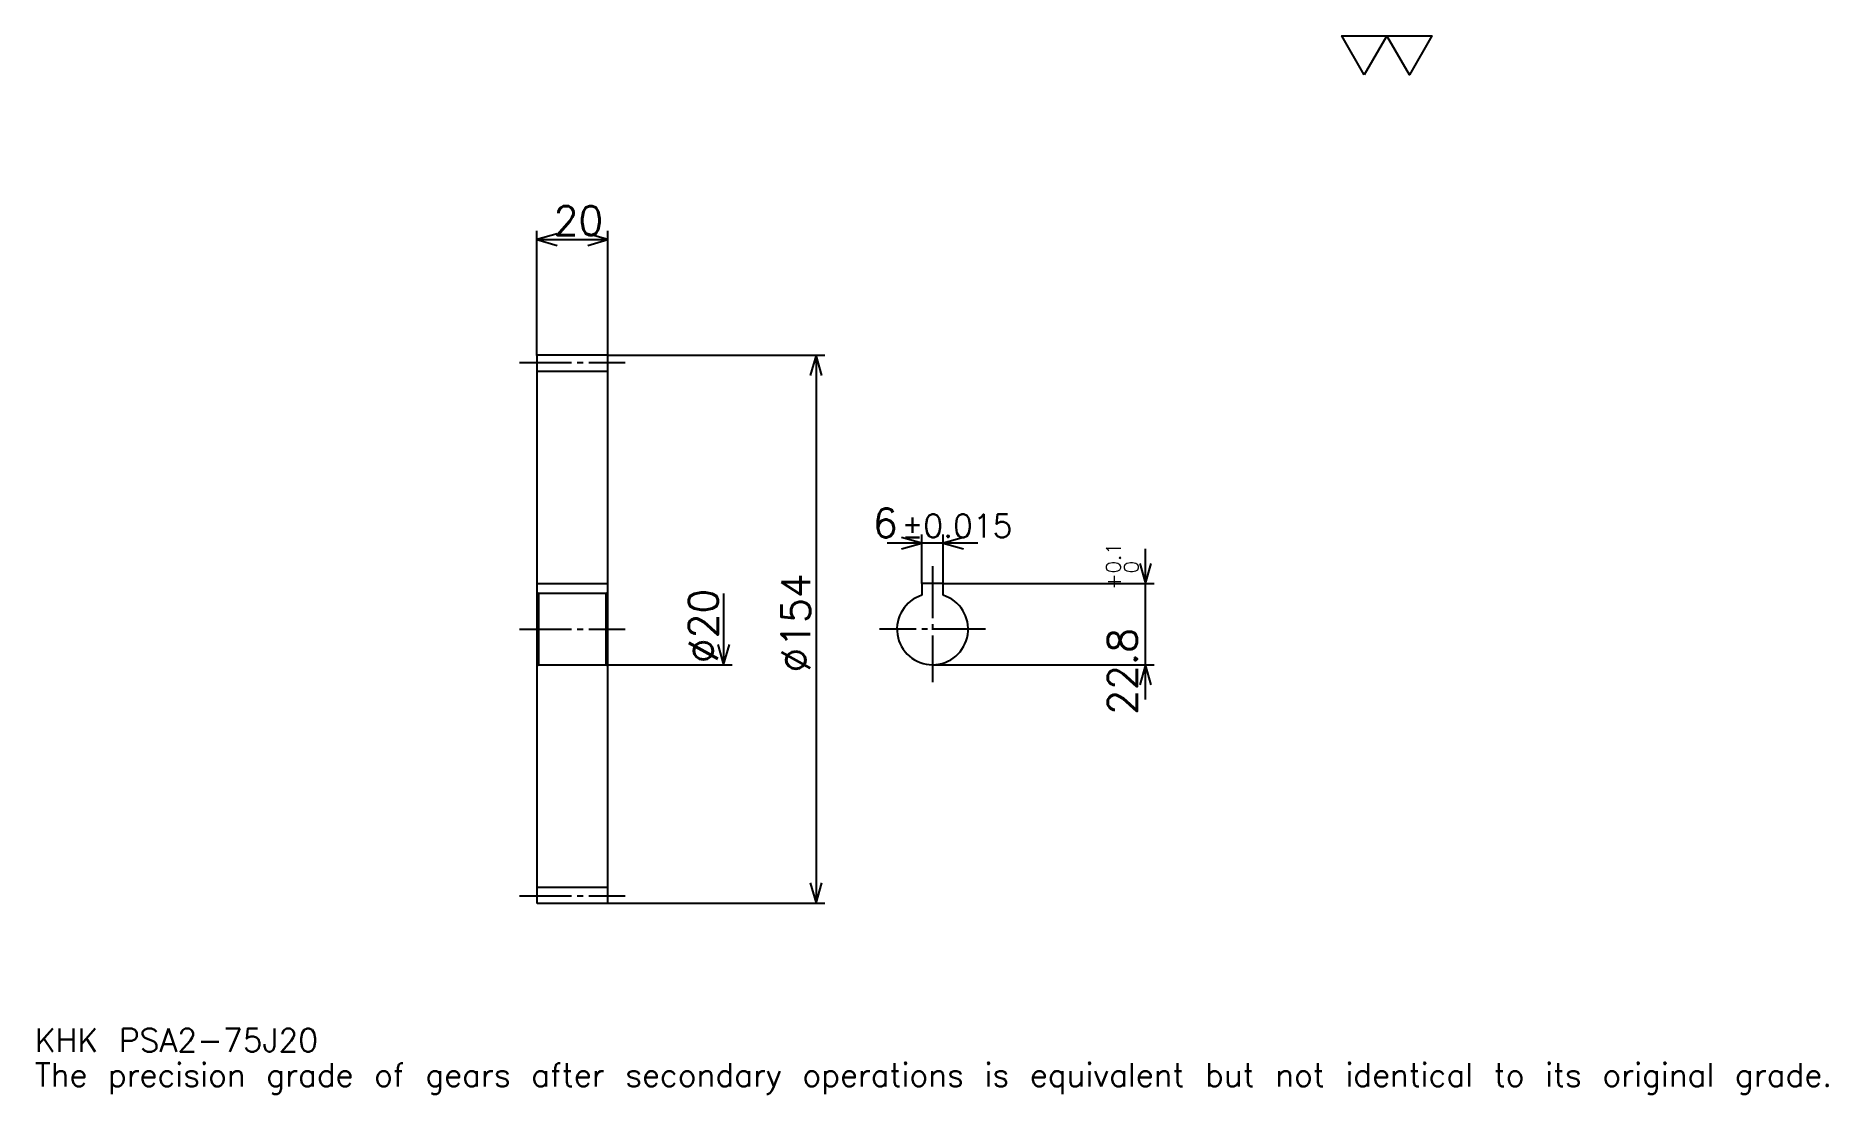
# Model space of a CAD drawing. Extents: x 17 to 520, y 6 to 303.
import ezdxf

# ---------------------------------------------------------------- set-up
doc = ezdxf.new("R2010")
doc.units = 0
doc.linetypes.add('DASHDOT', pattern=[19.5, 14.625, -1.625, 1.625, -1.625])
doc.layers.get('0').update_dxf_attribs({"linetype": 'CONTINUOUS'})
doc.layers.add('DASHDOT', color=6, linetype='DASHDOT')
doc.styles.add('KANJI', font='TXT', dxfattribs={"bigfont": 'BIGFONT'})

msp = doc.modelspace()

# ---------------------------------------------------------------- linework, layer by layer
at = {"color": 5}
for p, q in [((157.375, 213.6875), (157.375, 248.625)), ((177.375, 213.6875), (177.375, 248.625)), ((157.375, 246.1875), (177.375, 246.1875)), ((157.375, 213.587494), (157.375, 213.6875)), ((177.274994, 213.6875), (177.375, 213.6875)), ((177.375, 213.6875), (238.3125, 213.6875)), ((177.375, 213.587494), (177.375, 213.6875)), ((235.875, 213.6875), (235.875, 59.6875)), ((265.625, 149.487503), (265.625, 163.300003)), ((271.625, 149.487503), (271.625, 163.300003)), ((281.375, 160.862503), (255.875, 160.862503)), ((328.5, 116.9375), (328.5, 159.237503)), ((209.875, 146.6875), (209.875, 126.6875)), ((271.625, 149.487503), (330.9375, 149.487503)), ((177.375, 126.6875), (212.3125, 126.6875)), ((268.625, 126.6875), (330.9375, 126.6875)), ((177.274994, 59.6875), (177.375, 59.6875)), ((177.375, 59.6875), (238.3125, 59.6875))]:
    msp.add_line(p, q, dxfattribs=at)
at = {"color": 4}
for p, q in [((157.375, 209.1875), (177.375, 209.1875)), ((157.375, 149.487503), (177.375, 149.487503)), ((177.375, 147.1875), (176.875, 146.6875)), ((157.375, 126.1875), (157.875, 126.6875)), ((177.375, 126.1875), (176.875, 126.6875)), ((157.375, 64.1875), (177.375, 64.1875))]:
    msp.add_line(p, q, dxfattribs=at)
at = {"color": 7}
msp.add_lwpolyline([(390, 292.5), (383.662506, 303.484985), (409.012512, 303.484985), (402.674988, 292.5), (396.337494, 303.484985), (390, 292.5)], dxfattribs=at)
at = {"color": 5}
for points in [[(163.0625, 247.8125), (157.375, 246.1875), (163.0625, 244.5625)], [(171.6875, 244.5625), (177.375, 246.1875), (171.6875, 247.8125)], [(237.5, 208), (235.875, 213.6875), (234.25, 208)], [(259.9375, 159.237503), (265.625, 160.862503), (259.9375, 162.487503)], [(277.3125, 162.487503), (271.625, 160.862503), (277.3125, 159.237503)], [(326.875, 155.175003), (328.5, 149.487503), (330.125, 155.175003)], [(208.25, 132.375), (209.875, 126.6875), (211.5, 132.375)], [(330.125, 121), (328.5, 126.6875), (326.875, 121)], [(234.25, 65.375), (235.875, 59.6875), (237.5, 65.375)]]:
    msp.add_lwpolyline(points, dxfattribs=at)
at = {"color": 4}
for points in [[(157.375, 126.1875), (157.375, 59.787498), (157.475006, 59.6875), (177.274994, 59.6875), (177.375, 59.787498), (177.375, 213.587494), (177.274994, 213.6875), (157.475006, 213.6875), (157.375, 213.587494), (157.375, 126.1875)], [(157.375, 147.1875), (157.875, 146.6875), (157.875, 126.6875), (176.875, 126.6875), (176.875, 146.6875), (157.875, 146.6875)], [(271.625, 146.226898), (271.625, 149.487503), (265.625, 149.487503), (265.625, 146.226898)]]:
    msp.add_lwpolyline(points, dxfattribs=at)
msp.add_arc((268.625, 136.6875), 10, 107.45760275, 72.54239725, dxfattribs=at)
at = {"layer": 'DASHDOT', "color": 7}
for p, q in [((152.5, 211.6875), (182.25, 211.6875)), ((268.625, 154.362503), (268.625, 121.8125)), ((152.5, 136.6875), (182.25, 136.6875)), ((283.5, 136.6875), (253.75, 136.6875)), ((152.5, 61.6875), (182.25, 61.6875))]:
    msp.add_line(p, q, dxfattribs=at)

# ---------------------------------------------------------------- texts
at = {"color": 7, "style": 'KANJI'}
for s, height, p in [('20', 8.125, (162.09375, 247.487503)), ('6', 8.125, (251.853394, 162.487503)), ('%%p0.015', 6.5, (259.896149, 162.487503)), ('KHK PSA2-75J20', 6.5, (16.25, 17.875)), ('The precision grade of gears after secondary operations is equivalent but not identical to its original grade.', 6.5, (16.25, 8.125))]:
    msp.add_text(s, height=height, dxfattribs=at).set_placement(p)
for s, height, p in [('0.1', 4.0625, (321.512512, 152.358429)), ('%%c154', 8.125, (234.25, 124.5)), ('+', 4.0625, (321.512512, 147.808426)), ('0', 4.0625, (326.549988, 152.358429)), ('%%c20', 8.125, (208.25, 127.140625)), ('22.8', 8.125, (326.0625, 112.640213))]:
    msp.add_text(s, height=height, rotation=90, dxfattribs=at).set_placement(p)

doc.saveas('drawing.dxf')
